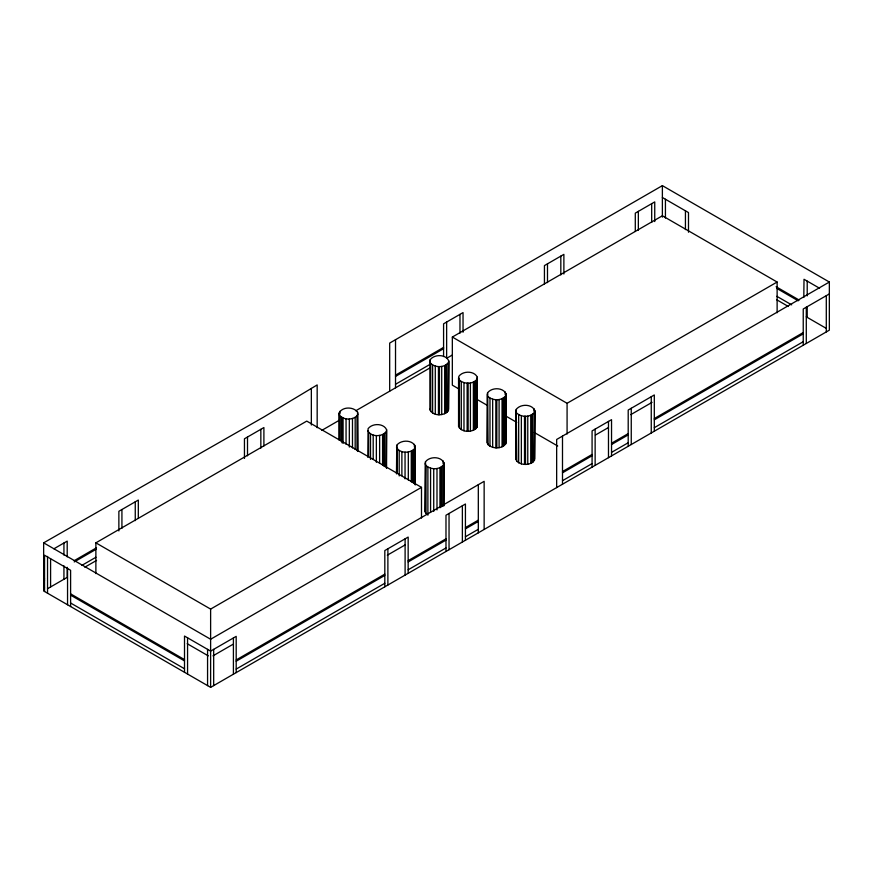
<?xml version="1.0" encoding="UTF-8"?>
<svg xmlns="http://www.w3.org/2000/svg" width="873" height="873" viewBox="0 0 873 873"><rect width="100%" height="100%" fill="white"/><g stroke="black" fill="none" stroke-linecap="round" stroke-linejoin="round"><path stroke-width="1.31" d="M803.804 297.497L804.011 279.273L819.561 288.243M367.795 457.332L368.079 428.719C372.16 423.11 383.52 423.034 386.575 429.647L386.575 468.419M386.292 467.622L386.575 429.647M396.473 473.897L396.757 445.274C400.849 439.676 412.209 439.599 415.264 446.212L415.264 484.973M414.981 484.188L415.264 446.212M429.887 361.629L430.171 359.741C434.252 354.143 445.623 354.056 448.667 360.68L448.384 410.681C444.302 416.279 432.943 416.366 429.887 409.743L429.887 361.629L430.727 363.452L430.727 411.576M429.887 409.743L429.974 409.175M425.162 463.727L426.013 465.549L426.013 513.673L425.162 511.84L425.446 461.839C429.527 456.241 440.898 456.153 443.953 462.777L443.953 505.543M425.162 511.84L425.446 461.839M448.384 410.681L448.667 360.68M443.659 506.089L443.953 462.777M458.565 378.184L458.86 376.307C462.941 370.709 474.301 370.621 477.356 377.234L477.073 427.246C472.991 432.844 461.621 432.921 458.565 426.308L458.565 378.184L459.416 380.017L459.416 428.13M458.565 426.308L458.86 424.42M477.073 427.246L477.356 377.234M505.958 442.491L506.045 393.799C502.99 387.186 491.619 387.263 487.538 392.861L488.105 444.695C492.765 449.038 501.822 449.115 505.762 443.8L506.045 441.924M488.105 444.695L487.254 442.873L487.538 392.861M505.762 443.8L506.045 393.799M516.227 409.426L516.794 461.26C521.443 465.604 530.5 465.68 534.44 460.366L534.734 410.365C531.679 403.741 520.308 403.828 516.227 409.426L515.943 459.427L516.794 461.26M534.44 460.366L534.734 410.365M339.106 439.817L339.106 413.093C342.161 406.469 353.521 406.556 357.603 412.154L357.886 451.461M357.046 450.621L357.046 415.864L357.886 414.031M367.795 430.596C370.839 437.209 382.21 437.133 386.292 431.535M430.727 363.452C435.387 367.795 444.444 367.871 448.384 362.557M396.473 447.162C399.528 453.774 410.899 453.698 414.981 448.089M459.416 380.017C464.076 384.36 473.133 384.436 477.073 379.122M426.013 465.549C430.662 469.892 439.719 469.969 443.659 464.654M488.105 396.571C492.765 400.914 501.822 400.991 505.762 395.687M516.794 413.136C521.443 417.48 530.5 417.556 534.44 412.242M339.106 413.093L339.39 414.97C343.329 420.284 352.386 420.208 357.046 415.864M317.172 427.705L317.172 384.928L263.897 416.967L43.65 542.842L43.65 590.966L210.622 687.367L829.35 330.158L829.35 282.034L662.378 185.633L389.685 343.067L389.685 391.191M53.93 548.779L67.199 541.118L67.199 556.843M95.877 573.594L95.877 542.842L306.75 421.102L421.495 487.352L421.495 518.093M458.194 388.55L452.334 385.168L452.334 337.054L662.378 215.784L777.123 282.034L777.123 312.774M74.227 560.652L96.467 547.808M395.524 375.15L443.582 347.399M74.227 561.928L96.467 549.084M395.524 376.427L443.582 348.676M81.833 565.388L95.932 557.258M395.524 384.284L430.52 364.085M47.535 588.718L67.199 577.369L67.199 567.297M84.812 567.199L96.554 560.422M321.853 430.345L339.39 420.219M355.769 410.768L429.516 368.188M452.192 355.093L446.638 358.301L446.638 322.05M95.877 542.842L210.622 609.092L421.495 487.352M452.334 337.054L567.079 403.293L777.123 282.034M829.35 282.034L556.658 439.468L556.658 487.592M829.35 293.906L803.236 308.977L803.236 345.228M212.979 655.852L233.004 644.296M387.328 555.195L405.007 544.992M595.397 435.07L608.383 427.574M630.797 414.631L652.044 402.366M236.19 659.944L384.818 574.128M408.16 560.652L445.983 538.816M465.429 527.587L478.317 520.155M562.496 471.551L592.08 454.462M611.537 443.233L628.2 433.619M654.314 418.538L803.236 332.558M236.19 661.221L384.818 575.405M408.16 561.939L445.983 540.103M465.429 528.874L478.317 521.432M562.496 472.828L592.08 455.75M611.537 444.521L628.2 434.896M654.314 419.815L803.236 333.846M236.19 669.089L384.818 583.273M408.16 569.796L445.983 547.96M465.429 536.731L478.317 529.289M562.496 480.696L592.08 463.607M611.537 452.378L628.2 442.753M654.314 427.683L803.236 341.703M662.378 197.494L688.491 212.576L688.491 232.229M776.119 286.748L799.188 300.072M776.981 288.526L798.249 300.814M776.85 296.318L791.669 304.863M776.588 299.69L788.341 306.478M806.292 316.844L826.295 328.39M476.92 399.365L487.461 405.454M506.198 416.268L516.729 422.346M534.298 432.495L557.716 446.005M43.65 542.842L210.622 639.254L484.144 481.329L484.144 529.453M187.204 643.696L208.287 655.863M43.65 578.297L44.545 578.81M70.604 593.858L184.509 659.617M43.65 579.585L44.545 580.098M70.604 595.135L184.509 660.905M43.65 587.442L44.545 587.955M70.604 603.003L184.509 668.762M826.295 295.663L826.295 331.915M807.209 281.117L807.209 295.882M807.209 306.63L807.209 317.368M806.292 307.22L806.292 343.471M685.436 210.808L685.436 229.61M665.433 199.262L665.433 218.064M662.378 185.633L662.378 217.148M654.739 221.556L654.739 201.903L635.293 213.132L635.293 231.476M654.314 431.207L654.314 394.956L628.2 410.037L628.2 446.289M651.684 203.671L651.684 222.462M651.258 396.724L651.258 432.975M638.349 211.364L638.349 230.166M631.255 408.269L631.255 444.521M611.537 455.913L611.537 419.662L592.08 430.891L592.08 467.142M608.481 421.419L608.481 457.67M595.135 429.123L595.135 465.374M567.079 403.293L567.079 434.045M563.882 274.013L563.882 254.359L544.436 265.588L544.436 283.932M562.496 436.096L562.496 484.22M560.826 256.127L560.826 274.919M547.491 263.821L547.491 282.623M534.647 410.932L534.647 459.056M533.883 408.531L533.883 411.205M533.065 413.955L533.065 462.079M531.897 414.631L531.897 462.745M530.74 415.297L530.74 463.421M527.772 416.094L527.772 464.218M525.513 416.214L525.513 464.327M524.509 416.257L524.509 464.381M521.356 415.766L521.356 463.89M518.671 414.686L518.671 462.81M516.03 410.736L515.943 459.427M505.194 391.977L505.194 394.651M504.376 397.401L504.376 445.514M503.219 398.066L503.219 446.19M502.062 398.732L502.062 446.856M499.094 399.528L499.094 447.653M496.824 399.648L496.824 447.773M495.831 399.692L495.831 447.816M492.667 399.212L492.667 447.325M489.982 398.121L489.982 446.245M487.341 394.17L487.254 442.873M478.317 484.701L478.317 532.825M477.269 377.813L477.269 425.937M475.687 380.835L475.687 428.959M474.53 381.501L474.53 429.625M473.373 382.167L473.373 430.291M470.405 382.974L470.405 431.087M468.135 383.083L468.135 431.207M467.142 383.138L467.142 431.262M465.429 540.256L465.429 504.005L445.983 515.234L445.983 551.485M463.978 382.647L463.978 430.771M463.039 332.242L463.039 312.589L443.582 323.818L443.582 356.544M462.374 505.773L462.374 542.024M461.293 381.566L461.293 429.68M459.973 314.356L459.973 333.148M458.652 377.616L458.652 425.729M449.038 513.477L449.038 549.728M448.58 361.247L448.58 409.372M446.998 364.27L446.998 412.394M445.841 364.947L445.841 413.06M444.684 365.612L444.684 413.737M443.102 460.944L443.102 463.618M442.284 466.368L442.284 506.471M441.716 366.409L441.716 414.533M441.127 467.033L441.127 507.137M439.959 467.71L439.959 507.813M439.446 366.529L439.446 414.642M438.453 366.573L438.453 414.697M436.991 468.506L436.991 509.941M435.289 366.082L435.289 414.206M433.728 468.67L433.728 511.447M432.615 365.001L432.615 413.125M430.575 468.179L430.575 512.287M430.171 359.741L430.171 362.415M427.89 467.099L427.89 515.223M414.413 444.39L414.413 447.052M413.595 449.813L413.595 483.227M412.438 450.479L412.438 482.562M411.281 451.145L411.281 481.885M408.313 451.941L408.313 480.019M408.16 573.321L408.16 537.07L384.818 550.547L384.818 586.798M405.05 452.105L405.05 478.841M405.105 538.837L405.105 575.089M401.886 451.625L401.886 475.676M399.201 450.533L399.201 475.938M397.324 448.984L397.324 473.046M396.757 445.274L396.757 473.352M395.524 339.695L395.524 387.819M387.885 548.779L387.885 585.03M384.906 433.248L384.906 466.662M383.749 433.914L383.749 465.996M382.592 434.579L382.592 465.331M379.624 435.387L379.624 463.454M376.361 435.551L376.361 462.286M373.197 435.06L373.197 459.122M370.512 433.968L370.512 459.373M368.635 432.43L368.635 456.481M357.603 412.154L357.603 450.915M355.169 417.414L355.169 449.497M352.485 418.494L352.485 447.904M349.32 418.985L349.32 447.052M346.057 418.822L346.057 444.215M343.089 418.025L343.089 443.419M341.932 417.349L341.932 442.753M340.776 416.683L340.776 440.745M339.946 411.259L339.946 413.933M339.39 414.97L339.39 440.374M311.345 388.441L311.345 425.031M263.897 445.896L263.897 427.552L244.451 438.781L244.451 458.434M260.841 429.32L260.841 448.122M247.506 437.024L247.506 455.815M236.19 672.614L236.19 636.362L210.622 651.116L184.509 636.046L184.509 672.297M233.407 637.967L233.407 674.218M213.678 649.359L213.678 685.611M210.622 609.092L210.622 687.367M207.567 649.359L207.567 685.611M187.564 637.803L187.564 674.054M138.316 518.398L138.316 500.054L118.87 511.283L118.87 530.937M135.26 501.822L135.26 520.624M121.925 509.526L121.925 528.318M70.604 606.528L70.604 570.276L44.545 555.228L44.545 591.479M67.548 568.509L67.548 604.76M63.936 543.006L63.936 555.086M63.936 565.835L63.936 579.257M50.59 558.764L50.59 586.962M47.535 556.407L47.535 593.214"/></g></svg>
